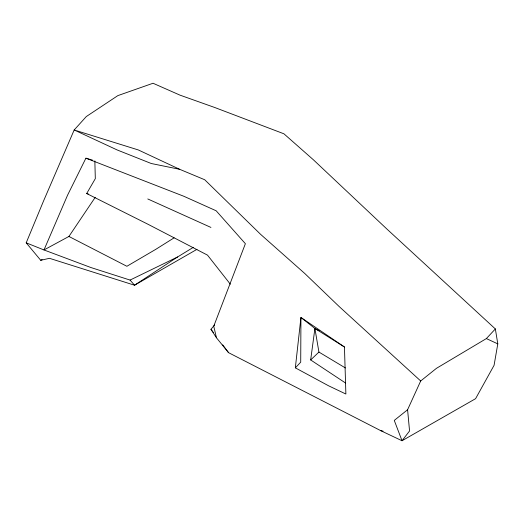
<?xml version="1.0" encoding="UTF-8"?>
<svg xmlns="http://www.w3.org/2000/svg" width="524" height="524" viewBox="0 0 524 524"><rect width="100%" height="100%" fill="white"/><g stroke="black" fill="none" stroke-linecap="round" stroke-linejoin="round"><path stroke-width="0.79" d="M295.339 367.848L300.94 317.465L344.451 346.993L345.879 394.022L328.581 385.795L295.339 367.848L300.717 362.163L300.94 317.465L314.904 328.483L344.451 346.993M345.67 383.096L310.667 359.942L314.904 328.483L319.168 330.716M196.939 249.358L134.544 285.213L49.466 258.306L40.741 260.31L26.2 242.835L43.544 200.993L74.179 129.978L86.309 116.551L117.848 95.617L153.034 83.251L180.001 95.145L214.873 107.551L283.929 133.803L313.306 159.715L386.83 228.975L495.35 328.941L497.8 343.875L494.073 365.326L475.589 398.679L402.026 440.75L380.81 430.695L228.575 352.678L216.451 337.764L210.962 329.301L214.624 324.959M407.587 409.742L409.558 430.97L402.026 440.75L394.271 420.412L407.587 409.742L420.693 380.974L436.479 368.313L486.37 338.583L495.35 328.941M92.61 160.2L85.916 158.176L67.609 195.079L43.983 249.955L26.2 242.835M230.363 284.211L207.504 255.129L147.892 224.213L86.689 193.526L95.316 178.651L94.844 160.875M193.363 247.315L177.59 256.97L134.544 285.213L130.057 280.071L90.947 267.548L43.983 249.955L68.919 236.455L95.224 197.332M310.667 359.942L318.926 352.069L314.904 328.483M174.099 237.837L155.759 249.352L126.887 266.284L68.919 236.455M40.741 260.31L42.149 259.491M130.057 280.071L177.59 256.97M380.81 430.695L383.09 431.128M179.673 169.311L151.279 163.514L117.127 149.943L74.179 129.978L138.336 149.956L179.673 169.311L204.707 179.745L260.638 234.372L304.765 273.482L339.094 306.468L420.693 380.974M86.689 193.526L88.261 193.939M85.916 158.176L183.885 196.29L216.163 210.786L245.383 243.699L213.746 326.216L216.451 337.764M147.781 198.956L210.943 227.436M486.37 338.583L497.8 343.875M318.926 352.069L345.434 367.966M210.962 329.301L213.412 332.55M222.707 344.884L228.575 352.678"/></g></svg>
